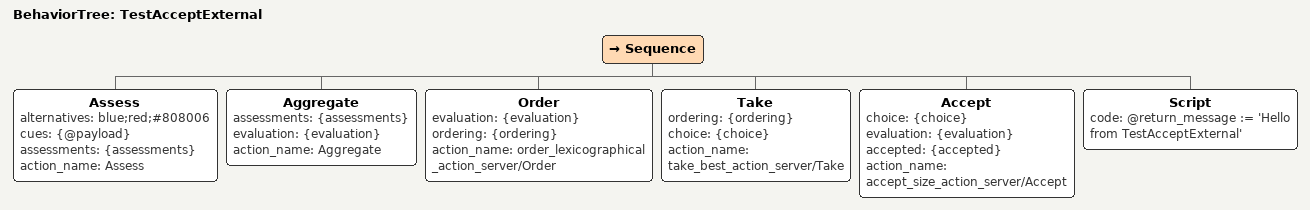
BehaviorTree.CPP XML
<?xml version="1.0" encoding="UTF-8"?>
<root BTCPP_format="4">
  <BehaviorTree ID="TestAcceptExternal">
    <Sequence>
      <Assess alternatives="blue;red;#808006"
              cues="{@payload}"
              assessments="{assessments}"
              action_name="Assess"/>
      <Aggregate assessments="{assessments}"
                 evaluation="{evaluation}"
                 action_name="Aggregate"/>
      <Order evaluation="{evaluation}"
             ordering="{ordering}"
             action_name="order_lexicographical_action_server/Order"/>
      <Take ordering="{ordering}"
            choice="{choice}"
            action_name="take_best_action_server/Take"/>
      <Accept choice="{choice}"
              evaluation="{evaluation}"
              accepted="{accepted}"
              action_name="accept_size_action_server/Accept"/>
      <Script code="@return_message := 'Hello from TestAcceptExternal'"/>
    </Sequence>
  </BehaviorTree>
</root>
